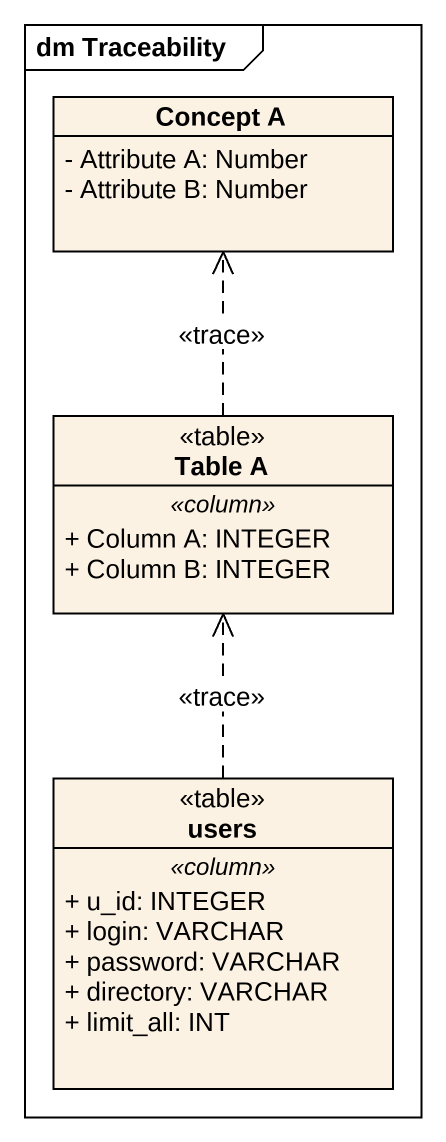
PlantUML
@startuml
mainframe dm Traceability
hide circle
hide empty members
skinparam classAttributeIconSize 0
class "Concept A" as Concept_A {
  - Attribute A: Number
  - Attribute B: Number
}
class "Table A" as Table_A <<table>> {
  .. <<column>> ..
  + Column A: INTEGER
  + Column B: INTEGER
}
class users <<table>> {
  .. <<column>> ..
  + u_id: INTEGER
  + login: VARCHAR
  + password: VARCHAR
  + directory: VARCHAR
  + limit_all: INT
}
Table_A .up.> Concept_A : <<trace>>
users .up.> Table_A : <<trace>>
@enduml
